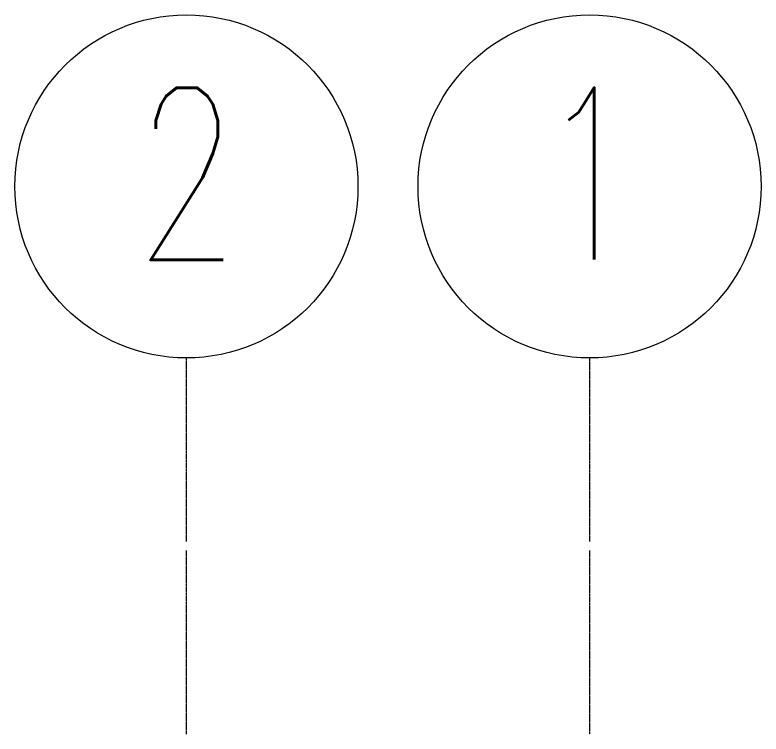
# Model space of a CAD drawing. Header units: millimetres. Extents: x 10569 to 232243, y -25347 to 80743.
# Drawn here: x 139068 to 143418, y 33595 to 37789 of the extents above; entities that cross this region are included whole.
import ezdxf

# ---------------------------------------------------------------- set-up
doc = ezdxf.new("R2010")
doc.units = ezdxf.units.MM
doc.linetypes.add('Grid Line__1_200_', pattern=[10.5, 6, -1.5, 1.5, -1.5])
for name, color, linetype, lineweight in [('A-ANNO-NOTE', 131, 'Continuous', 25), ('S-GRID', 1, 'Continuous', 5), ('S-GRID-IDEN', 1, 'Continuous', 25)]:
    doc.layers.add(name, color=color, linetype=linetype, lineweight=lineweight)
doc.styles.add('RomanS', font='romans__.ttf', dxfattribs={"width": 0.7, "height": 1003.164557})

# ---------------------------------------------------------------- blocks, each defined once
blk = doc.blocks.new('Grid - Bubble - 10mm-1724413-Copy _5_ of G_F')
at = {"layer": 'A-ANNO-NOTE', "lineweight": 5}
blk.add_circle((0, 0), 5, dxfattribs=at)

msp = doc.modelspace()

# ---------------------------------------------------------------- linework, layer by layer
at = {"layer": 'S-GRID', "linetype": 'Grid Line__1_200_'}
for p, q in [((140068.30221, 34717.44916), (140068.30221, 35788.62901)), ((142418.30221, 35788.62901), (142418.30221, 34717.44916)), ((140068.30221, 33595.46931), (140068.30221, 34666.64916)), ((142418.30221, 34666.64916), (142418.30221, 33595.46931))]:
    msp.add_line(p, q, dxfattribs=at)

# ---------------------------------------------------------------- block references
at = {"layer": 'S-GRID-IDEN', "lineweight": 5, "xscale": 199.9999999999999, "yscale": 199.9999999999999, "zscale": 199.9999999999999}
msp.add_blockref('Grid - Bubble - 10mm-1724413-Copy _5_ of G_F', (140068.30221, 36788.62901), dxfattribs=at)
at = {"layer": 'S-GRID-IDEN', "lineweight": 5, "xscale": 199.9999999999999, "yscale": 199.9999999999999, "zscale": 199.9999999999999, "rotation": 180}
msp.add_blockref('Grid - Bubble - 10mm-1724413-Copy _5_ of G_F', (142418.30221, 36788.62901), dxfattribs=at)

# ---------------------------------------------------------------- texts
at = {"layer": 'S-GRID-IDEN', "lineweight": 5, "char_height": 1003.164557, "width": 792, "attachment_point": 2, "line_spacing_factor": 0.964689, "style": 'RomanS'}
for s, insert in [('\\fRomanS|b0|i0|c134|p2|;\\W.7;2', (140070.98776, 37363.53014)), ('\\fRomanS|b0|i0|c134|p2|;\\W.7;1', (142415.61666, 37365.21828))]:
    msp.add_mtext(s, dxfattribs=dict(at, insert=insert))

doc.saveas('drawing.dxf')
